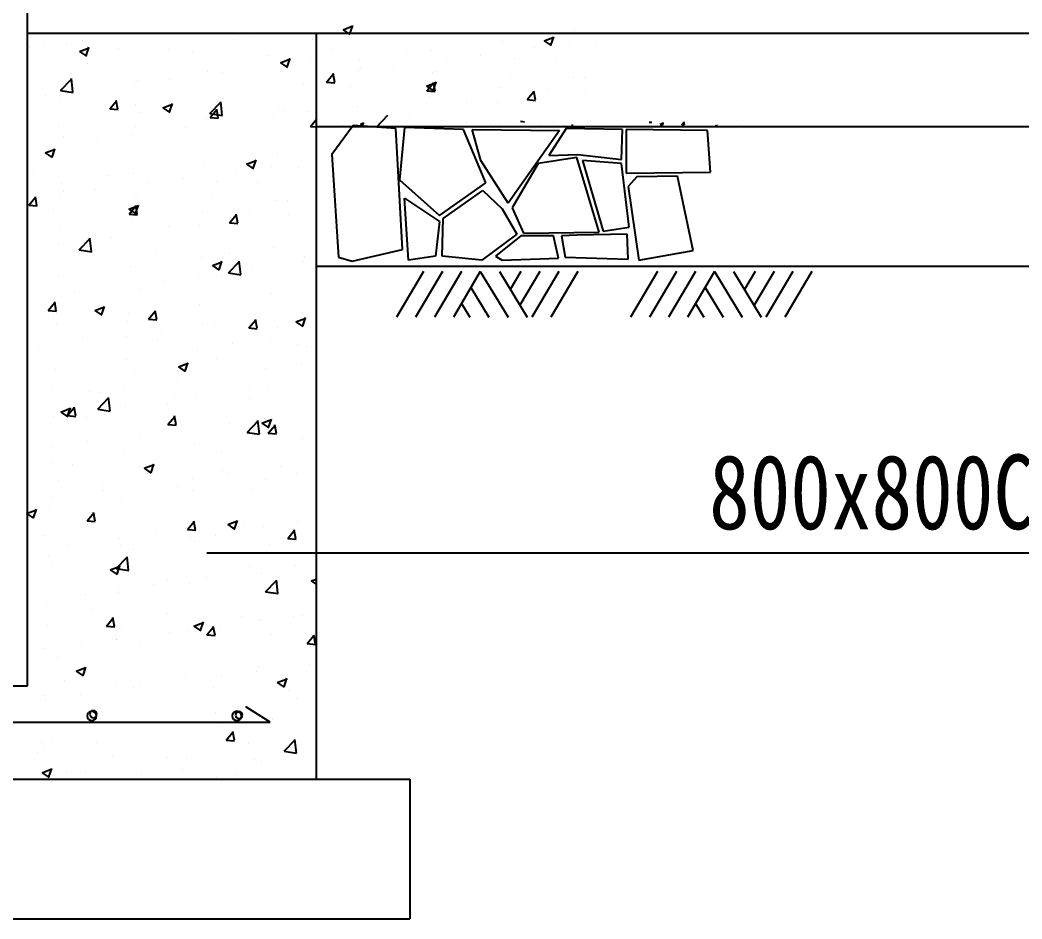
# Model space of a CAD drawing. Extents: x -1427565 to -564030, y -474674 to 219973.
# Drawn here: x -571056 to -569982, y -210844 to -209880 of the extents above; entities that cross this region are included whole.
import ezdxf

# ---------------------------------------------------------------- set-up
doc = ezdxf.new("R2010")
doc.units = 0
doc.header["$LTSCALE"] = 100
doc.header["$MEASUREMENT"] = 0
doc.layers.get('0').update_dxf_attribs({"linetype": 'CONTINUOUS'})
doc.layers.get('DEFPOINTS').update_dxf_attribs({"linetype": 'CONTINUOUS'})
doc.layers.add('INSERT', color=7, linetype='CONTINUOUS')
doc.layers.add('TEXT', color=7, linetype='CONTINUOUS')
doc.styles.get("Standard").update_dxf_attribs({"font": 'simsun.ttf'})

msp = doc.modelspace()

# ---------------------------------------------------------------- linework, layer by layer
at = {"color": 30}
for p, q in [((-571047.8, -210594.5, -891.4), (-571047.8, -209064.5, -891.4)), ((-571227.8, -210594.5, -891.4), (-571047.8, -210594.5, -891.4))]:
    msp.add_line(p, q, dxfattribs=at)
at = {"color": 7}
for p, q in [((-571047.8, -209894.5, -891.4), (-565223.7, -209894.5, -891.4)), ((-571047.8, -209894.5, -891.4), (-570737.8, -209894.5, -891.4)), ((-570737.8, -210694.5, -891.4), (-570737.8, -209894.5, -891.4)), ((-570737.8, -209994.5, -891.4), (-565223.7, -209994.5, -891.4)), ((-570737.8, -210144.5, -891.4), (-565223.7, -210144.5, -891.4)), ((-570855.5, -210451.8, -891.4), (-569373.3, -210451.8, -891.4)), ((-571637.8, -210694.5, -891.4), (-570637.8, -210694.5, -891.4)), ((-570637.8, -210694.5, -891.4), (-570637.8, -210844.5, -891.4)), ((-571637.8, -210844.5, -891.4), (-570637.8, -210844.5, -891.4))]:
    msp.add_line(p, q, dxfattribs=at)
at = {"color": 2}
for p, q in [((-570902, -209894.6, -891.4), (-570902, -209894.6, -891.4)), ((-570709.4, -209890.8, -891.4), (-570698.9, -209886.8, -891.4)), ((-570709.4, -209890.8, -891.4), (-570702, -209895.9, -891.4)), ((-570702.1, -209895.4, -891.4), (-570699.1, -209886.4, -891.4)), ((-570461, -209892.1, -891.4), (-570461, -209892.1, -891.4)), ((-571005.4, -209905.8, -891.4), (-571005.4, -209905.8, -891.4)), ((-570988.8, -209901.9, -891.4), (-570988.8, -209901.9, -891.4)), ((-570928.4, -209895.2, -891.4), (-570928.4, -209895.2, -891.4)), ((-570822, -209898, -891.4), (-570822, -209898, -891.4)), ((-570808.8, -209896.5, -891.4), (-570808.8, -209896.5, -891.4)), ((-570741.9, -209901.4, -891.4), (-570741.9, -209901.4, -891.4)), ((-570538.9, -209903.3, -891.4), (-570538.9, -209903.3, -891.4)), ((-570493.9, -209902.9, -891.4), (-570483.4, -209898.8, -891.4)), ((-570493.9, -209902.9, -891.4), (-570486.4, -209907.9, -891.4)), ((-570486.6, -209907.4, -891.4), (-570483.5, -209898.4, -891.4)), ((-570466.6, -209905, -891.4), (-570466.6, -209905, -891.4)), ((-571045.6, -209909.4, -891.4), (-571045.6, -209909.4, -891.4)), ((-571030.6, -209908, -891.4), (-571030.6, -209908, -891.4)), ((-570992.1, -209914.1, -891.4), (-570981.6, -209910.1, -891.4)), ((-570992.1, -209914.1, -891.4), (-570984.6, -209919.2, -891.4)), ((-570984.8, -209918.7, -891.4), (-570981.8, -209909.7, -891.4)), ((-570950.5, -209911.4, -891.4), (-570950.5, -209911.4, -891.4)), ((-570896.3, -209911.6, -891.4), (-570896.3, -209911.6, -891.4)), ((-570870.4, -209914.8, -891.4), (-570870.4, -209914.8, -891.4)), ((-570722, -209912.1, -891.4), (-570722, -209912.1, -891.4)), ((-570641.9, -209915.4, -891.4), (-570641.9, -209915.4, -891.4)), ((-570614.7, -209912.9, -891.4), (-570614.7, -209912.9, -891.4)), ((-570504.1, -209910, -891.4), (-570504.1, -209910, -891.4)), ((-570438.5, -209906.5, -891.4), (-570438.5, -209906.5, -891.4)), ((-570983.8, -209926.6, -891.4), (-570983.8, -209926.6, -891.4)), ((-570790.3, -209918.2, -891.4), (-570790.3, -209918.2, -891.4)), ((-570776.5, -209926.2, -891.4), (-570766, -209922.1, -891.4)), ((-570776.5, -209924.3, -891.4), (-570776.5, -209924.3, -891.4)), ((-570776.5, -209926.2, -891.4), (-570769.1, -209931.2, -891.4)), ((-570769.3, -209930.7, -891.4), (-570766.2, -209921.7, -891.4)), ((-570744.4, -209923.7, -891.4), (-570744.4, -209923.7, -891.4)), ((-570691.7, -209923.5, -891.4), (-570691.7, -209923.5, -891.4)), ((-570598.9, -209922.5, -891.4), (-570598.9, -209922.5, -891.4)), ((-570561.8, -209918.8, -891.4), (-570561.8, -209918.8, -891.4)), ((-570526, -209921.5, -891.4), (-570526, -209921.5, -891.4)), ((-570481.8, -209922.2, -891.4), (-570481.8, -209922.2, -891.4)), ((-570854.4, -209935.5, -891.4), (-570854.4, -209935.5, -891.4)), ((-570839.1, -209936.2, -891.4), (-570839.1, -209936.2, -891.4)), ((-570718.4, -209947.3, -891.4), (-570720.1, -209937.9, -891.4)), ((-570693.2, -209934.9, -891.4), (-570693.2, -209934.9, -891.4)), ((-570690.4, -209932.2, -891.4), (-570690.4, -209932.2, -891.4)), ((-570655.7, -209929.9, -891.4), (-570655.7, -209929.9, -891.4)), ((-570613.5, -209936.5, -891.4), (-570613.5, -209936.5, -891.4)), ((-570610.3, -209935.6, -891.4), (-570610.3, -209935.6, -891.4)), ((-571012.2, -209955.9, -891.4), (-571000.5, -209943.7, -891.4)), ((-570999, -209957.6, -891.4), (-571000.7, -209943.3, -891.4)), ((-570933.5, -209948.6, -891.4), (-570933.5, -209948.6, -891.4)), ((-570930.2, -209945.1, -891.4), (-570930.2, -209945.1, -891.4)), ((-570895.9, -209943.7, -891.4), (-570895.9, -209943.7, -891.4)), ((-570727.2, -209947, -891.4), (-570719.9, -209938.4, -891.4)), ((-570727.2, -209947, -891.4), (-570718.2, -209947.8, -891.4)), ((-570619.9, -209951.2, -891.4), (-570609.4, -209947.2, -891.4)), ((-570619.6, -209956.4, -891.4), (-570612.4, -209947.8, -891.4)), ((-570612.6, -209955.8, -891.4), (-570609.6, -209946.7, -891.4)), ((-570610.8, -209956.7, -891.4), (-570612.5, -209947.3, -891.4)), ((-570530.2, -209939, -891.4), (-570530.2, -209939, -891.4)), ((-570462.8, -209942, -891.4), (-570462.8, -209942, -891.4)), ((-570450.1, -209942.4, -891.4), (-570450.1, -209942.4, -891.4)), ((-571012.2, -209955.9, -891.4), (-570998.8, -209958, -891.4)), ((-571007.2, -209955.7, -891.4), (-571007.2, -209955.7, -891.4)), ((-570751.5, -209949, -891.4), (-570751.5, -209949, -891.4)), ((-570701, -209951.5, -891.4), (-570701, -209951.5, -891.4)), ((-570619.9, -209951.2, -891.4), (-570612.4, -209956.3, -891.4)), ((-570619.6, -209956.4, -891.4), (-570610.6, -209957.2, -891.4)), ((-570540.7, -209953.3, -891.4), (-570540.7, -209953.3, -891.4)), ((-570512, -209965.8, -891.4), (-570504.8, -209957.2, -891.4)), ((-570503.2, -209966.1, -891.4), (-570504.9, -209956.7, -891.4)), ((-570490.1, -209954.4, -891.4), (-570490.1, -209954.4, -891.4)), ((-570449.2, -209956.7, -891.4), (-570449.2, -209956.7, -891.4)), ((-571028.2, -209961.1, -891.4), (-571028.2, -209961.1, -891.4)), ((-571011.9, -209967.5, -891.4), (-571011.9, -209967.5, -891.4)), ((-570959.6, -209975.6, -891.4), (-570952.3, -209967, -891.4)), ((-570950.8, -209976, -891.4), (-570952.5, -209966.6, -891.4)), ((-570895.3, -209979.1, -891.4), (-570892.2, -209970, -891.4)), ((-570852.1, -209980.7, -891.4), (-570840.4, -209968.5, -891.4)), ((-570838.9, -209982.4, -891.4), (-570840.6, -209968.1, -891.4)), ((-570839, -209964.1, -891.4), (-570839, -209964.1, -891.4)), ((-570616.5, -209962.9, -891.4), (-570616.5, -209962.9, -891.4)), ((-570577.5, -209969.4, -891.4), (-570577.5, -209969.4, -891.4)), ((-570543.6, -209969.1, -891.4), (-570543.6, -209969.1, -891.4)), ((-570512, -209965.8, -891.4), (-570503, -209966.6, -891.4)), ((-570506.1, -209964.2, -891.4), (-570506.1, -209964.2, -891.4)), ((-570959.6, -209975.6, -891.4), (-570950.6, -209976.4, -891.4)), ((-570931.9, -209970.9, -891.4), (-570931.9, -209970.9, -891.4)), ((-570926.5, -209979.1, -891.4), (-570926.5, -209979.1, -891.4)), ((-570902.6, -209974.5, -891.4), (-570892.1, -209970.5, -891.4)), ((-570902.6, -209974.5, -891.4), (-570895.1, -209979.6, -891.4)), ((-570852.1, -209980.7, -891.4), (-570838.7, -209982.8, -891.4)), ((-570852, -209985, -891.4), (-570844.8, -209976.4, -891.4)), ((-570851.8, -209974.3, -891.4), (-570851.8, -209974.3, -891.4)), ((-570843.2, -209985.4, -891.4), (-570844.9, -209976, -891.4)), ((-570778.3, -209974.2, -891.4), (-570778.3, -209974.2, -891.4)), ((-570771.7, -209977.6, -891.4), (-570771.7, -209977.6, -891.4)), ((-570746.3, -209978, -891.4), (-570746.3, -209978, -891.4)), ((-570693.5, -209973.4, -891.4), (-570693.5, -209973.4, -891.4)), ((-570856.2, -209985.5, -891.4), (-570856.2, -209985.5, -891.4)), ((-570852, -209985, -891.4), (-570843, -209985.8, -891.4)), ((-570783.9, -209982.9, -891.4), (-570783.9, -209982.9, -891.4)), ((-570744.4, -209994.5, -891.4), (-570737.8, -209986.6, -891.4)), ((-570695.2, -209989.1, -891.4), (-570695.2, -209989.1, -891.4)), ((-570690.6, -209992.1, -2033.6), (-570687.2, -209990.8, -2033.6)), ((-570688.3, -209993.3, -2033.6), (-570687.4, -209990.4, -2033.6)), ((-570675.3, -209990.7, -2033.6), (-570675.3, -209990.7, -2033.6)), ((-570673.1, -209994.8, -891.4), (-570661.4, -209982.6, -891.4)), ((-570665, -209984.4, -891.4), (-570665, -209984.4, -891.4)), ((-570638.3, -209981.6, -891.4), (-570638.3, -209981.6, -891.4)), ((-570607.7, -209989.7, -2033.6), (-570607.7, -209989.7, -2033.6)), ((-570603.4, -209988.7, -2033.6), (-570603.4, -209988.7, -2033.6)), ((-570577.4, -209989.8, -2033.6), (-570577.4, -209989.8, -2033.6)), ((-570551.4, -209990.9, -2033.6), (-570551.4, -209990.9, -2033.6)), ((-570534.4, -209989.7, -2033.6), (-570534.4, -209989.7, -2033.6)), ((-570519.1, -209988.9, -2033.6), (-570514.8, -209989.6, -2033.6)), ((-570483.4, -209988.9, -2033.6), (-570483.4, -209988.9, -2033.6)), ((-570444.3, -209988.8, -2033.6), (-570444.3, -209988.8, -2033.6)), ((-570412.1, -209991.2, -2033.6), (-570412.1, -209991.2, -2033.6)), ((-570393.7, -209988.7, -2033.6), (-570393.7, -209988.7, -2033.6)), ((-570384, -209991.5, -2033.6), (-570384, -209991.5, -2033.6)), ((-570381.3, -209989.8, -2033.6), (-570378.4, -209990.1, -2033.6)), ((-570369.4, -209992, -2033.6), (-570366, -209990.7, -2033.6)), ((-570367.1, -209993.2, -2033.6), (-570366.2, -209990.3, -2033.6)), ((-570359.4, -209988.4, -2033.6), (-570359.4, -209988.4, -2033.6)), ((-570346.3, -209992.9, -2033.6), (-570344, -209990.1, -2033.6)), ((-570343.5, -209992.7, -2033.6), (-570344.1, -209989.7, -2033.6)), ((-570340.4, -209991.3, -2033.6), (-570340.4, -209991.3, -2033.6)), ((-571014, -209994.1, -891.4), (-571014, -209994.1, -891.4)), ((-570932, -209995.1, -891.4), (-570932, -209995.1, -891.4)), ((-570878.6, -209995.4, -891.4), (-570878.6, -209995.4, -891.4)), ((-570744.4, -209994.5, -891.4), (-570737.8, -209995, -891.4)), ((-570732.7, -209994, -891.4), (-570732.7, -209994, -891.4)), ((-570698.6, -209993.7, -2033.6), (-570721.5, -210024.8, -2033.6)), ((-570709.9, -209993, -2033.6), (-570709.9, -209993, -2033.6)), ((-570652.9, -209996.8, -2033.6), (-570698.6, -209993.7, -2033.6)), ((-570693.8, -209993.2, -2033.6), (-570693.8, -209993.2, -2033.6)), ((-570690.6, -209992.1, -2033.6), (-570688.2, -209993.7, -2033.6)), ((-570671.7, -209991.7, -891.4), (-570671.7, -209991.7, -891.4)), ((-570645.7, -210126.6, -2033.6), (-570652.9, -209996.8, -2033.6)), ((-570643.6, -209995.7, -2033.6), (-570648.8, -210051.8, -2033.6)), ((-570580.3, -209997.8, -2033.6), (-570643.6, -209995.7, -2033.6)), ((-570632.7, -209993.1, -2033.6), (-570632.7, -209993.1, -2033.6)), ((-570591.7, -209995.1, -891.4), (-570591.7, -209995.1, -891.4)), ((-570556.4, -210054.9, -2033.6), (-570580.3, -209997.8, -2033.6)), ((-570570.9, -209997.8, -2033.6), (-570477.5, -209998.9, -2033.6)), ((-570561.6, -210031, -2033.6), (-570570.9, -209997.8, -2033.6)), ((-570541.3, -209992.8, -2033.6), (-570541.3, -209992.8, -2033.6)), ((-570477.5, -209998.9, -2033.6), (-570532.5, -210076.7, -2033.6)), ((-570525.3, -209992, -2033.6), (-570525.3, -209992, -2033.6)), ((-570508.7, -209992.6, -2033.6), (-570508.7, -209992.6, -2033.6)), ((-570499.3, -209993.1, -2033.6), (-570499.3, -209993.1, -2033.6)), ((-570470.2, -209996.8, -2033.6), (-570488.9, -210025.8, -2033.6)), ((-570472.8, -209993.7, -2033.6), (-570472.8, -209993.7, -2033.6)), ((-570410, -209997.8, -2033.6), (-570470.2, -209996.8, -2033.6)), ((-570464.6, -209991.9, -891.4), (-570464.6, -209991.9, -891.4)), ((-570464, -209993.8, -2033.6), (-570463.3, -209993, -2033.6)), ((-570463.3, -209993.8, -2033.6), (-570463.4, -209992.6, -2033.6)), ((-570424.3, -209992.8, -2033.6), (-570424.3, -209992.8, -2033.6)), ((-570411, -210030, -2033.6), (-570410, -209997.8, -2033.6)), ((-570405.8, -209997.8, -2033.6), (-570405.8, -210044.5, -2033.6)), ((-570318.6, -209998.9, -2033.6), (-570405.8, -209997.8, -2033.6)), ((-570369.4, -209992, -2033.6), (-570367, -209993.6, -2033.6)), ((-570346.3, -209992.9, -2033.6), (-570343.4, -209993.1, -2033.6)), ((-570315.5, -210043.5, -2033.6), (-570318.6, -209998.9, -2033.6)), ((-570309.5, -209993.8, -2033.6), (-570309, -209993.1, -2033.6)), ((-570308.9, -209993.8, -2033.6), (-570309.1, -209992.7, -2033.6)), ((-570283.6, -209991.8, -2033.6), (-570283.6, -209991.8, -2033.6)), ((-571009, -210005.6, -891.4), (-571009, -210005.6, -891.4)), ((-570973, -210007.8, -891.4), (-570973, -210007.8, -891.4)), ((-570935.4, -210002.8, -891.4), (-570935.4, -210002.8, -891.4)), ((-571028.6, -210022.9, -891.4), (-571018.1, -210018.9, -891.4)), ((-571028.6, -210022.9, -891.4), (-571021.1, -210027.9, -891.4)), ((-571021.3, -210027.5, -891.4), (-571018.3, -210018.4, -891.4)), ((-570813, -210034.9, -891.4), (-570802.5, -210030.9, -891.4)), ((-570805.8, -210039.5, -891.4), (-570802.7, -210030.4, -891.4)), ((-570780.2, -210024.1, -891.4), (-570780.2, -210024.1, -891.4)), ((-570721.5, -210024.8, -2033.6), (-570714.2, -210134.9, -2033.6)), ((-570532.5, -210076.7, -2033.6), (-570561.6, -210031, -2033.6)), ((-570500.3, -210034.2, -2033.6), (-570528.3, -210081.9, -2033.6)), ((-570458.8, -210027.9, -2033.6), (-570500.3, -210034.2, -2033.6)), ((-570488.9, -210025.8, -2033.6), (-570457.7, -210024.8, -2033.6)), ((-570434.9, -210107.9, -2033.6), (-570458.8, -210027.9, -2033.6)), ((-570457.7, -210024.8, -2033.6), (-570411, -210030, -2033.6)), ((-570452.6, -210031, -2033.6), (-570430.7, -210106.8, -2033.6)), ((-570411, -210034.2, -2033.6), (-570452.6, -210031, -2033.6)), ((-570402.7, -210102.7, -2033.6), (-570411, -210034.2, -2033.6)), ((-571041.2, -210044.1, -891.4), (-571041.2, -210044.1, -891.4)), ((-570933.8, -210045, -891.4), (-570933.8, -210045, -891.4)), ((-570858.1, -210035.4, -891.4), (-570858.1, -210035.4, -891.4)), ((-570823.3, -210042.1, -891.4), (-570823.3, -210042.1, -891.4)), ((-570813, -210034.9, -891.4), (-570805.6, -210040, -891.4)), ((-570785.8, -210037.1, -891.4), (-570785.8, -210037.1, -891.4)), ((-570757.7, -210038.5, -891.4), (-570757.7, -210038.5, -891.4)), ((-570405.8, -210044.5, -2033.6), (-570315.5, -210043.5, -2033.6)), ((-571010.8, -210055.6, -891.4), (-571010.8, -210055.6, -891.4)), ((-570961.1, -210047.5, -891.4), (-570961.1, -210047.5, -891.4)), ((-570918.1, -210054.5, -891.4), (-570918.1, -210054.5, -891.4)), ((-570881, -210050.9, -891.4), (-570881, -210050.9, -891.4)), ((-570845.2, -210053.6, -891.4), (-570845.2, -210053.6, -891.4)), ((-570800.9, -210054.3, -891.4), (-570800.9, -210054.3, -891.4)), ((-570648.8, -210051.8, -2033.6), (-570606.2, -210090.2, -2033.6)), ((-570606.2, -210090.2, -2033.6), (-570556.4, -210054.9, -2033.6)), ((-570394.4, -210048.7, -2033.6), (-570403.8, -210059.1, -2033.6)), ((-570350.8, -210047.7, -2033.6), (-570394.4, -210048.7, -2033.6)), ((-570334.2, -210127.6, -2033.6), (-570350.8, -210047.7, -2033.6)), ((-571009.5, -210064.3, -891.4), (-571009.5, -210064.3, -891.4)), ((-570974.9, -210062, -891.4), (-570974.9, -210062, -891.4)), ((-570602.1, -210093.3, -2033.6), (-570559.5, -210063.2, -2033.6)), ((-570559.5, -210063.2, -2033.6), (-570538.7, -210083, -2033.6)), ((-570403.8, -210059.1, -2033.6), (-570392.3, -210138, -2033.6)), ((-571046.4, -210079, -891.4), (-571039.1, -210070.4, -891.4)), ((-571037.6, -210079.4, -891.4), (-571039.3, -210070, -891.4)), ((-571012.4, -210067, -891.4), (-571012.4, -210067, -891.4)), ((-570932.7, -210068.6, -891.4), (-570932.7, -210068.6, -891.4)), ((-570929.5, -210067.7, -891.4), (-570929.5, -210067.7, -891.4)), ((-570849.4, -210071.1, -891.4), (-570849.4, -210071.1, -891.4)), ((-570782, -210074.1, -891.4), (-570782, -210074.1, -891.4)), ((-570769.3, -210074.4, -891.4), (-570769.3, -210074.4, -891.4)), ((-570643.6, -210071.5, -2033.6), (-570606.2, -210096.5, -2033.6)), ((-570639.4, -210138, -2033.6), (-570643.6, -210071.5, -2033.6)), ((-571046.4, -210079, -891.4), (-571037.4, -210079.8, -891.4)), ((-571020.2, -210083.6, -891.4), (-571020.2, -210083.6, -891.4)), ((-570939.1, -210083.3, -891.4), (-570928.6, -210079.3, -891.4)), ((-570939.1, -210083.3, -891.4), (-570931.6, -210088.3, -891.4)), ((-570938.8, -210088.5, -891.4), (-570931.5, -210079.8, -891.4)), ((-570931.8, -210087.9, -891.4), (-570928.7, -210078.8, -891.4)), ((-570930, -210088.8, -891.4), (-570931.7, -210079.4, -891.4)), ((-570859.9, -210085.3, -891.4), (-570859.9, -210085.3, -891.4)), ((-570809.3, -210086.5, -891.4), (-570809.3, -210086.5, -891.4)), ((-570538.7, -210083, -2033.6), (-570523.2, -210110, -2033.6)), ((-570528.3, -210081.9, -2033.6), (-570515.9, -210108.9, -2033.6)), ((-570938.8, -210088.5, -891.4), (-570929.8, -210089.2, -891.4)), ((-570935.7, -210094.9, -891.4), (-570935.7, -210094.9, -891.4)), ((-570831.2, -210097.9, -891.4), (-570823.9, -210089.3, -891.4)), ((-570831.2, -210097.9, -891.4), (-570822.2, -210098.7, -891.4)), ((-570825.2, -210096.3, -891.4), (-570825.2, -210096.3, -891.4)), ((-570822.4, -210098.2, -891.4), (-570824.1, -210088.8, -891.4)), ((-570768.4, -210088.8, -891.4), (-570768.4, -210088.8, -891.4)), ((-570606.2, -210096.5, -2033.6), (-570610.4, -210133.8, -2033.6)), ((-570603.1, -210133.8, -2033.6), (-570602.1, -210093.3, -2033.6)), ((-571012.7, -210105.5, -891.4), (-571012.7, -210105.5, -891.4)), ((-570896.7, -210101.5, -891.4), (-570896.7, -210101.5, -891.4)), ((-570862.8, -210101.2, -891.4), (-570862.8, -210101.2, -891.4)), ((-570515.9, -210108.9, -2033.6), (-570434.9, -210107.9, -2033.6)), ((-570430.7, -210106.8, -2033.6), (-570402.7, -210102.7, -2033.6)), ((-570992.3, -210126.8, -891.4), (-570980.6, -210114.7, -891.4)), ((-570984.2, -210116.5, -891.4), (-570984.2, -210116.5, -891.4)), ((-570979.1, -210128.5, -891.4), (-570980.8, -210114.3, -891.4)), ((-570957.5, -210113.7, -891.4), (-570957.5, -210113.7, -891.4)), ((-570523.2, -210110, -2033.6), (-570560.5, -210138, -2033.6)), ((-570519, -210112, -2033.6), (-570546, -210133.8, -2033.6)), ((-570483.7, -210112, -2033.6), (-570519, -210112, -2033.6)), ((-570478.5, -210135.9, -2033.6), (-570483.7, -210112, -2033.6)), ((-570458.8, -210111, -2033.6), (-570475.4, -210112, -2033.6)), ((-570475.4, -210112, -2033.6), (-570471.2, -210134.9, -2033.6)), ((-570404.8, -210110, -2033.6), (-570458.8, -210111, -2033.6)), ((-570403.8, -210136.9, -2033.6), (-570404.8, -210110, -2033.6)), ((-571014.3, -210121.2, -891.4), (-571014.3, -210121.2, -891.4)), ((-570992.3, -210126.8, -891.4), (-570978.9, -210128.9, -891.4)), ((-570990.9, -210123.8, -891.4), (-570990.9, -210123.8, -891.4)), ((-570910.9, -210127.2, -891.4), (-570910.9, -210127.2, -891.4)), ((-570830.8, -210130.5, -891.4), (-570830.8, -210130.5, -891.4)), ((-570783.8, -210124, -891.4), (-570783.8, -210124, -891.4)), ((-570699.7, -210139, -2033.6), (-570645.7, -210126.6, -2033.6)), ((-570392.3, -210138, -2033.6), (-570334.2, -210127.6, -2033.6)), ((-570861.7, -210135.3, -891.4), (-570861.7, -210135.3, -891.4)), ((-570849.5, -210143.7, -891.4), (-570839, -210139.7, -891.4)), ((-570842.3, -210148.3, -891.4), (-570839.2, -210139.2, -891.4)), ((-570832.2, -210151.7, -891.4), (-570820.5, -210139.5, -891.4)), ((-570819, -210153.3, -891.4), (-570820.7, -210139.1, -891.4)), ((-570752, -210139, -891.4), (-570752, -210139, -891.4)), ((-570750.7, -210133.9, -891.4), (-570750.7, -210133.9, -891.4)), ((-570714.2, -210134.9, -2033.6), (-570699.7, -210139, -2033.6)), ((-570610.4, -210133.8, -2033.6), (-570639.4, -210138, -2033.6)), ((-570560.5, -210138, -2033.6), (-570603.1, -210133.8, -2033.6)), ((-570546, -210133.8, -2033.6), (-570538.7, -210138, -2033.6)), ((-570538.7, -210138, -2033.6), (-570478.5, -210135.9, -2033.6)), ((-570471.2, -210134.9, -2033.6), (-570403.8, -210136.9, -2033.6)), ((-570937.5, -210144.9, -891.4), (-570937.5, -210144.9, -891.4)), ((-570849.5, -210143.7, -891.4), (-570842.1, -210148.7, -891.4)), ((-570832.2, -210151.7, -891.4), (-570818.9, -210153.7, -891.4)), ((-570807.9, -210148, -891.4), (-570807.9, -210148, -891.4)), ((-571014.5, -210155.4, -891.4), (-571014.5, -210155.4, -891.4)), ((-570902.2, -210160.4, -891.4), (-570902.2, -210160.4, -891.4)), ((-570864.7, -210155.4, -891.4), (-570864.7, -210155.4, -891.4)), ((-570839.4, -210154, -891.4), (-570839.4, -210154, -891.4)), ((-570997, -210172.9, -891.4), (-570997, -210172.9, -891.4)), ((-570926.9, -210169, -891.4), (-570926.9, -210169, -891.4)), ((-570785.6, -210173.9, -891.4), (-570785.6, -210173.9, -891.4)), ((-571025.5, -210191.9, -891.4), (-571018.3, -210183.3, -891.4)), ((-571016.8, -210192.2, -891.4), (-571018.5, -210182.8, -891.4)), ((-571014.4, -210184, -891.4), (-571014.4, -210184, -891.4)), ((-571025.5, -210191.9, -891.4), (-571016.6, -210192.7, -891.4)), ((-570975.6, -210192.1, -891.4), (-570965.1, -210188, -891.4)), ((-570975.6, -210192.1, -891.4), (-570968.1, -210197.1, -891.4)), ((-570968.3, -210196.7, -891.4), (-570965.2, -210187.6, -891.4)), ((-570939.3, -210194.8, -891.4), (-570939.3, -210194.8, -891.4)), ((-570918, -210201.3, -891.4), (-570910.7, -210192.7, -891.4)), ((-570909.2, -210201.6, -891.4), (-570910.9, -210192.2, -891.4)), ((-570863.5, -210185.2, -891.4), (-570863.5, -210185.2, -891.4)), ((-570752.6, -210194.6, -891.4), (-570752.6, -210194.6, -891.4)), ((-571020.1, -210200.4, -891.4), (-571020.1, -210200.4, -891.4)), ((-571016.3, -210205.4, -891.4), (-571016.3, -210205.4, -891.4)), ((-570940.1, -210203.8, -891.4), (-570940.1, -210203.8, -891.4)), ((-570918, -210201.3, -891.4), (-570909, -210202.1, -891.4)), ((-570810.4, -210210.7, -891.4), (-570803.1, -210202.1, -891.4)), ((-570801.6, -210211, -891.4), (-570803.3, -210201.6, -891.4)), ((-570760, -210204.1, -891.4), (-570749.5, -210200.1, -891.4)), ((-570760, -210204.1, -891.4), (-570752.5, -210209.1, -891.4)), ((-570752.7, -210208.7, -891.4), (-570749.7, -210199.6, -891.4)), ((-570904.2, -210214.6, -891.4), (-570904.2, -210214.6, -891.4)), ((-570860, -210207.2, -891.4), (-570860, -210207.2, -891.4)), ((-570847.3, -210207.1, -891.4), (-570847.3, -210207.1, -891.4)), ((-570810.4, -210210.7, -891.4), (-570801.4, -210211.5, -891.4)), ((-570779.9, -210210.6, -891.4), (-570779.9, -210210.6, -891.4)), ((-570988.5, -210220.6, -891.4), (-570988.5, -210220.6, -891.4)), ((-570941.7, -210219.5, -891.4), (-570941.7, -210219.5, -891.4)), ((-570908.4, -210224, -891.4), (-570908.4, -210224, -891.4)), ((-570828.4, -210227.3, -891.4), (-570828.4, -210227.3, -891.4)), ((-570787.5, -210223.9, -891.4), (-570787.5, -210223.9, -891.4)), ((-571036.4, -210232, -891.4), (-571036.4, -210232, -891.4)), ((-570865.4, -210235.1, -891.4), (-570865.4, -210235.1, -891.4)), ((-570758.2, -210228.5, -891.4), (-570758.2, -210228.5, -891.4)), ((-570748.3, -210230.7, -891.4), (-570748.3, -210230.7, -891.4)), ((-570941.1, -210244.7, -891.4), (-570941.1, -210244.7, -891.4)), ((-570886, -210252.5, -891.4), (-570875.5, -210248.4, -891.4)), ((-570878.7, -210257.1, -891.4), (-570875.7, -210248, -891.4)), ((-570845.6, -210243.5, -891.4), (-570845.6, -210243.5, -891.4)), ((-570754.5, -210248.9, -891.4), (-570754.5, -210248.9, -891.4)), ((-571018.1, -210255.3, -891.4), (-571018.1, -210255.3, -891.4)), ((-570933.1, -210258.5, -891.4), (-570933.1, -210258.5, -891.4)), ((-570886, -210252.5, -891.4), (-570878.6, -210257.5, -891.4)), ((-570792.1, -210253.8, -891.4), (-570792.1, -210253.8, -891.4)), ((-570886.8, -210266.3, -891.4), (-570886.8, -210266.3, -891.4)), ((-571020.6, -210273.5, -891.4), (-571020.6, -210273.5, -891.4)), ((-570981.2, -210278.7, -891.4), (-570981.2, -210278.7, -891.4)), ((-570969.9, -210280, -891.4), (-570969.9, -210280, -891.4)), ((-570943.6, -210273.8, -891.4), (-570943.6, -210273.8, -891.4)), ((-570809.7, -210276.4, -891.4), (-570809.7, -210276.4, -891.4)), ((-570789.3, -210273.8, -891.4), (-570789.3, -210273.8, -891.4)), ((-570972.4, -210297.8, -891.4), (-570960.7, -210285.6, -891.4)), ((-570959.2, -210299.4, -891.4), (-570960.9, -210285.2, -891.4)), ((-570897.2, -210291.4, -891.4), (-570897.2, -210291.4, -891.4)), ((-570889.8, -210283.4, -891.4), (-570889.8, -210283.4, -891.4)), ((-570867.2, -210285.1, -891.4), (-570867.2, -210285.1, -891.4)), ((-570809.8, -210286.8, -891.4), (-570809.8, -210286.8, -891.4)), ((-571012.1, -210300.9, -891.4), (-571001.6, -210296.8, -891.4)), ((-571012.1, -210300.9, -891.4), (-571004.6, -210305.9, -891.4)), ((-571004.8, -210305.4, -891.4), (-571001.7, -210296.4, -891.4)), ((-571004.7, -210304.7, -891.4), (-570997.5, -210296.1, -891.4)), ((-570995.9, -210305, -891.4), (-570997.7, -210295.6, -891.4)), ((-570972.4, -210297.8, -891.4), (-570959.1, -210299.8, -891.4)), ((-570943, -210294.7, -891.4), (-570943, -210294.7, -891.4)), ((-571020, -210305.2, -891.4), (-571020, -210305.2, -891.4)), ((-571004.7, -210304.7, -891.4), (-570995.8, -210305.5, -891.4)), ((-570984.7, -210306.5, -891.4), (-570984.7, -210306.5, -891.4)), ((-570897.1, -210314.1, -891.4), (-570889.9, -210305.5, -891.4)), ((-570888.4, -210314.4, -891.4), (-570890.1, -210305, -891.4)), ((-570831.5, -210313, -891.4), (-570831.5, -210313, -891.4)), ((-570812.3, -210322.6, -891.4), (-570800.6, -210310.4, -891.4)), ((-570799.1, -210324.3, -891.4), (-570800.8, -210310, -891.4)), ((-570796.5, -210312.9, -891.4), (-570786, -210308.8, -891.4)), ((-570796.5, -210312.9, -891.4), (-570789, -210317.9, -891.4)), ((-570794, -210308, -891.4), (-570794, -210308, -891.4)), ((-570789.2, -210317.4, -891.4), (-570786.2, -210308.4, -891.4)), ((-570897.1, -210314.1, -891.4), (-570888.2, -210314.9, -891.4)), ((-570812.3, -210322.6, -891.4), (-570799, -210324.7, -891.4)), ((-570791.1, -210323.7, -891.4), (-570791.1, -210323.7, -891.4)), ((-570789.6, -210323.5, -891.4), (-570782.3, -210314.9, -891.4)), ((-570789.6, -210323.5, -891.4), (-570780.6, -210324.3, -891.4)), ((-570780.8, -210323.9, -891.4), (-570782.5, -210314.5, -891.4)), ((-570983.1, -210332.9, -891.4), (-570983.1, -210332.9, -891.4)), ((-570926.3, -210325.4, -891.4), (-570926.3, -210325.4, -891.4)), ((-570869, -210335, -891.4), (-570869, -210335, -891.4)), ((-570752.4, -210328.9, -891.4), (-570752.4, -210328.9, -891.4)), ((-571020.6, -210337.9, -891.4), (-571020.6, -210337.9, -891.4)), ((-570944.8, -210344.6, -891.4), (-570944.8, -210344.6, -891.4)), ((-570839.9, -210343.9, -891.4), (-570839.9, -210343.9, -891.4)), ((-571021.8, -210355.2, -891.4), (-571021.8, -210355.2, -891.4)), ((-570999.1, -210356.7, -891.4), (-570999.1, -210356.7, -891.4)), ((-570915.2, -210365.8, -891.4), (-570912.2, -210356.8, -891.4)), ((-570927.4, -210359, -891.4), (-570927.4, -210359, -891.4)), ((-570922.5, -210361.2, -891.4), (-570912, -210357.2, -891.4)), ((-570922.5, -210361.2, -891.4), (-570915.1, -210366.3, -891.4)), ((-570919, -210360.1, -891.4), (-570919, -210360.1, -891.4)), ((-570839, -210363.5, -891.4), (-570839, -210363.5, -891.4)), ((-570833.4, -210367.2, -891.4), (-570833.4, -210367.2, -891.4)), ((-570776.6, -210359.7, -891.4), (-570776.6, -210359.7, -891.4)), ((-570758.9, -210366.8, -891.4), (-570758.9, -210366.8, -891.4)), ((-571014.8, -210374, -891.4), (-571014.8, -210374, -891.4)), ((-570967.5, -210376.8, -891.4), (-570967.5, -210376.8, -891.4)), ((-570871, -210372.1, -891.4), (-570871, -210372.1, -891.4)), ((-570792.9, -210373.7, -891.4), (-570792.9, -210373.7, -891.4)), ((-570965.7, -210384.6, -891.4), (-570965.7, -210384.6, -891.4)), ((-570887.4, -210380.2, -891.4), (-570887.4, -210380.2, -891.4)), ((-570870.8, -210384.9, -891.4), (-570870.8, -210384.9, -891.4)), ((-570807.3, -210383.6, -891.4), (-570807.3, -210383.6, -891.4)), ((-571022.5, -210392.1, -891.4), (-571022.5, -210392.1, -891.4)), ((-570946.6, -210394.5, -891.4), (-570946.6, -210394.5, -891.4)), ((-571048.6, -210409.6, -891.4), (-571038.1, -210405.6, -891.4)), ((-571048.6, -210409.6, -891.4), (-571041.1, -210414.7, -891.4)), ((-571041.3, -210414.2, -891.4), (-571038.2, -210405.1, -891.4)), ((-571023.6, -210405.1, -891.4), (-571023.6, -210405.1, -891.4)), ((-570983.9, -210417.5, -891.4), (-570976.7, -210408.9, -891.4)), ((-570975.1, -210417.9, -891.4), (-570976.9, -210408.5, -891.4)), ((-570983.9, -210417.5, -891.4), (-570975, -210418.3, -891.4)), ((-570876.3, -210426.9, -891.4), (-570869.1, -210418.3, -891.4)), ((-570867.5, -210427.3, -891.4), (-570869.3, -210417.9, -891.4)), ((-570833, -210421.6, -891.4), (-570822.5, -210417.6, -891.4)), ((-570825.7, -210426.2, -891.4), (-570822.7, -210417.2, -891.4)), ((-570816.1, -210418.9, -891.4), (-570816.1, -210418.9, -891.4)), ((-570758.6, -210418.4, -891.4), (-570758.6, -210418.4, -891.4)), ((-570910.5, -210431.3, -891.4), (-570910.5, -210431.3, -891.4)), ((-570876.3, -210426.9, -891.4), (-570867.4, -210427.7, -891.4)), ((-570872.9, -210426.4, -891.4), (-570872.9, -210426.4, -891.4)), ((-570833, -210421.6, -891.4), (-570825.5, -210426.7, -891.4)), ((-570794.8, -210423.6, -891.4), (-570794.8, -210423.6, -891.4)), ((-570768.7, -210436.4, -891.4), (-570761.5, -210427.7, -891.4)), ((-570760, -210436.7, -891.4), (-570761.7, -210427.3, -891.4)), ((-571029, -210432.9, -891.4), (-571029, -210432.9, -891.4)), ((-570948.9, -210436.3, -891.4), (-570948.9, -210436.3, -891.4)), ((-570872.7, -210434.9, -891.4), (-570872.7, -210434.9, -891.4)), ((-570868.8, -210439.7, -891.4), (-570868.8, -210439.7, -891.4)), ((-570846.1, -210433.4, -891.4), (-570846.1, -210433.4, -891.4)), ((-570768.7, -210436.4, -891.4), (-570759.8, -210437.1, -891.4)), ((-571005.2, -210443.8, -891.4), (-571005.2, -210443.8, -891.4)), ((-570948.4, -210444.5, -891.4), (-570948.4, -210444.5, -891.4)), ((-570933.6, -210448.5, -891.4), (-570933.6, -210448.5, -891.4)), ((-570788.7, -210443.1, -891.4), (-570788.7, -210443.1, -891.4)), ((-571025.4, -210455, -891.4), (-571025.4, -210455, -891.4)), ((-571021, -210463.5, -891.4), (-571021, -210463.5, -891.4)), ((-570952.5, -210468.7, -891.4), (-570940.8, -210456.5, -891.4)), ((-570939.3, -210470.4, -891.4), (-570941, -210456.1, -891.4)), ((-570959, -210470, -891.4), (-570948.5, -210466, -891.4)), ((-570959, -210470, -891.4), (-570951.6, -210475.1, -891.4)), ((-570952.5, -210468.7, -891.4), (-570939.2, -210470.8, -891.4)), ((-570951.7, -210474.6, -891.4), (-570948.7, -210465.5, -891.4)), ((-570810.1, -210466.4, -891.4), (-570810.1, -210466.4, -891.4)), ((-570796.6, -210473.6, -891.4), (-570796.6, -210473.6, -891.4)), ((-570760.8, -210465.6, -891.4), (-570760.8, -210465.6, -891.4)), ((-570912.4, -210485.5, -891.4), (-570912.4, -210485.5, -891.4)), ((-570897.6, -210481.4, -891.4), (-570897.6, -210481.4, -891.4)), ((-570874.5, -210484.8, -891.4), (-570874.5, -210484.8, -891.4)), ((-570855.6, -210478, -891.4), (-570855.6, -210478, -891.4)), ((-570792.4, -210493.6, -891.4), (-570780.7, -210481.4, -891.4)), ((-570779.3, -210495.2, -891.4), (-570780.9, -210481, -891.4)), ((-570743.5, -210482, -891.4), (-570737.8, -210479.9, -891.4)), ((-570743.5, -210482, -891.4), (-570737.8, -210485.8, -891.4)), ((-570985.1, -210496.4, -891.4), (-570985.1, -210496.4, -891.4)), ((-570950.2, -210494.4, -891.4), (-570950.2, -210494.4, -891.4)), ((-570949.9, -210490.5, -891.4), (-570949.9, -210490.5, -891.4)), ((-570792.4, -210493.6, -891.4), (-570779.1, -210495.6, -891.4)), ((-571027.3, -210505, -891.4), (-571027.3, -210505, -891.4)), ((-570978.1, -210513, -891.4), (-570978.1, -210513, -891.4)), ((-570898, -210516.4, -891.4), (-570898, -210516.4, -891.4)), ((-570963.1, -210530.4, -891.4), (-570955.9, -210521.7, -891.4)), ((-570954.3, -210530.7, -891.4), (-570956.1, -210521.3, -891.4)), ((-570869.5, -210530.4, -891.4), (-570859, -210526.4, -891.4)), ((-570862.2, -210535, -891.4), (-570859.2, -210525.9, -891.4)), ((-570818, -210519.7, -891.4), (-570818, -210519.7, -891.4)), ((-570800.3, -210524.7, -891.4), (-570800.3, -210524.7, -891.4)), ((-570798.4, -210523.5, -891.4), (-570798.4, -210523.5, -891.4)), ((-570762.7, -210519.8, -891.4), (-570762.7, -210519.8, -891.4)), ((-570752.9, -210518.9, -891.4), (-570752.9, -210518.9, -891.4)), ((-570737.9, -210523.1, -891.4), (-570737.9, -210523.1, -891.4)), ((-571026.5, -210529.7, -891.4), (-571026.5, -210529.7, -891.4)), ((-570963.1, -210530.4, -891.4), (-570954.1, -210531.1, -891.4)), ((-570946.5, -210533.1, -891.4), (-570946.5, -210533.1, -891.4)), ((-570895, -210537.2, -891.4), (-570895, -210537.2, -891.4)), ((-570876.3, -210534.7, -891.4), (-570876.3, -210534.7, -891.4)), ((-570869.5, -210530.4, -891.4), (-570862, -210535.4, -891.4)), ((-570866.4, -210536.5, -891.4), (-570866.4, -210536.5, -891.4)), ((-570855.5, -210539.8, -891.4), (-570848.3, -210531.2, -891.4)), ((-570846.7, -210540.1, -891.4), (-570848.5, -210530.7, -891.4)), ((-570840.3, -210533.9, -891.4), (-570840.3, -210533.9, -891.4)), ((-570989.4, -210549.6, -891.4), (-570989.4, -210549.6, -891.4)), ((-570952.1, -210544.3, -891.4), (-570952.1, -210544.3, -891.4)), ((-570951.8, -210544.7, -891.4), (-570951.8, -210544.7, -891.4)), ((-570927.8, -210548.9, -891.4), (-570927.8, -210548.9, -891.4)), ((-570855.5, -210539.8, -891.4), (-570846.6, -210540.6, -891.4)), ((-570786.3, -210539.9, -891.4), (-570786.3, -210539.9, -891.4)), ((-570747.9, -210549.2, -891.4), (-570740.7, -210540.6, -891.4)), ((-570747.9, -210549.2, -891.4), (-570739, -210550, -891.4)), ((-570739.1, -210549.5, -891.4), (-570740.9, -210540.1, -891.4)), ((-571029.1, -210554.9, -891.4), (-571029.1, -210554.9, -891.4)), ((-571015.3, -210563.9, -891.4), (-571015.3, -210563.9, -891.4)), ((-570745.4, -210571.5, -891.4), (-570745.4, -210571.5, -891.4)), ((-570995.5, -210578.8, -891.4), (-570985, -210574.8, -891.4)), ((-570995.5, -210578.8, -891.4), (-570988.1, -210583.8, -891.4)), ((-570988.2, -210583.4, -891.4), (-570985.2, -210574.3, -891.4)), ((-570802.2, -210578.9, -891.4), (-570802.2, -210578.9, -891.4)), ((-570800.2, -210573.4, -891.4), (-570800.2, -210573.4, -891.4)), ((-571007.9, -210589.2, -891.4), (-571007.9, -210589.2, -891.4)), ((-570927.9, -210592.6, -891.4), (-570927.9, -210592.6, -891.4)), ((-570878.1, -210584.7, -891.4), (-570878.1, -210584.7, -891.4)), ((-570839.7, -210583.9, -891.4), (-570839.7, -210583.9, -891.4)), ((-570780, -210590.8, -891.4), (-570769.4, -210586.8, -891.4)), ((-570780, -210590.8, -891.4), (-570772.5, -210595.8, -891.4)), ((-570772.7, -210595.4, -891.4), (-570769.6, -210586.3, -891.4)), ((-570991.3, -210603.8, -891.4), (-570991.3, -210603.8, -891.4)), ((-570953.9, -210594.3, -891.4), (-570953.9, -210594.3, -891.4)), ((-570934.5, -210596.4, -891.4), (-570934.5, -210596.4, -891.4)), ((-570847.8, -210596, -891.4), (-570847.8, -210596, -891.4)), ((-570767.7, -210599.4, -891.4), (-570767.7, -210599.4, -891.4)), ((-571030.9, -210604.8, -891.4), (-571030.9, -210604.8, -891.4)), ((-571028.8, -210608.8, -891.4), (-571028.8, -210608.8, -891.4)), ((-570759, -210608.4, -891.4), (-570759, -210608.4, -891.4)), ((-570846.5, -210623.4, -891.4), (-570846.5, -210623.4, -891.4)), ((-570802, -210623.4, -891.4), (-570802, -210623.4, -891.4)), ((-570784.8, -210630.6, -891.4), (-570784.8, -210630.6, -891.4)), ((-570841.7, -210638.1, -891.4), (-570841.7, -210638.1, -891.4)), ((-570834.7, -210652.6, -891.4), (-570827.5, -210644, -891.4)), ((-570825.9, -210652.9, -891.4), (-570827.7, -210643.5, -891.4)), ((-571032.7, -210654.8, -891.4), (-571032.7, -210654.8, -891.4)), ((-571021.5, -210653.4, -891.4), (-571021.5, -210653.4, -891.4)), ((-570973.9, -210655.5, -891.4), (-570973.9, -210655.5, -891.4)), ((-570834.7, -210652.6, -891.4), (-570825.7, -210653.4, -891.4)), ((-570810.6, -210656.3, -891.4), (-570810.6, -210656.3, -891.4)), ((-570772.5, -210664.5, -891.4), (-570760.9, -210652.3, -891.4)), ((-570759.4, -210666.2, -891.4), (-570761, -210651.9, -891.4)), ((-571037.2, -210665.9, -891.4), (-571037.2, -210665.9, -891.4)), ((-571030.7, -210663, -891.4), (-571030.7, -210663, -891.4)), ((-570772.5, -210664.5, -891.4), (-570759.2, -210666.6, -891.4)), ((-570957.1, -210669.3, -891.4), (-570957.1, -210669.3, -891.4)), ((-570898.1, -210671.3, -891.4), (-570898.1, -210671.3, -891.4)), ((-570877, -210672.6, -891.4), (-570877, -210672.6, -891.4)), ((-570803.9, -210673.3, -891.4), (-570803.9, -210673.3, -891.4)), ((-570796.9, -210676, -891.4), (-570796.9, -210676, -891.4)), ((-571032, -210687.6, -891.4), (-571021.5, -210683.5, -891.4)), ((-571032, -210687.6, -891.4), (-571024.6, -210692.6, -891.4)), ((-571024.7, -210692.1, -891.4), (-571021.7, -210683.1, -891.4)), ((-571005.5, -210686, -891.4), (-571005.5, -210686, -891.4)), ((-570985.5, -210686.4, -891.4), (-570985.5, -210686.4, -891.4)), ((-570925.5, -210689.4, -891.4), (-570925.5, -210689.4, -891.4)), ((-570881.8, -210684.5, -891.4), (-570881.8, -210684.5, -891.4)), ((-570824.3, -210689.8, -891.4), (-570824.3, -210689.8, -891.4)), ((-570957.5, -210694.1, -891.4), (-570957.5, -210694.1, -891.4)), ((-570845.4, -210692.8, -891.4), (-570845.4, -210692.8, -891.4))]:
    msp.add_line(p, q, dxfattribs=at)
at = {"color": 6}
for p, q in [((-570787.5, -210633.4, -891.4), (-570813.5, -210617.1, -891.4)), ((-571488.2, -210633.4, -891.4), (-570787.5, -210633.4, -891.4))]:
    msp.add_line(p, q, dxfattribs=at)
at = {"color": 7}
for centre, radius, start, end in [((-570978.7, -210626.8, -891.4), 5, 0, 180), ((-570977.1, -210624.9, -548.6), 3.75, 0, 180), ((-570977.1, -210624.9, -548.6), 3.75, 180, 0), ((-570823.3, -210626.8, -891.4), 5, 0, 180), ((-570820.9, -210625.9, -548.6), 3.75, 0, 180), ((-570978.7, -210626.8, -891.4), 5, 180, 0), ((-570823.3, -210626.8, -891.4), 5, 180, 0), ((-570820.9, -210625.9, -548.6), 3.75, 180, 0)]:
    msp.add_arc(centre, radius, start, end, dxfattribs=at)
at = {"layer": 'DEFPOINTS', "color": 0, "linetype": 'BYBLOCK'}
msp.add_point((-570945.8, -210694.5, -891.4), dxfattribs=at)
at = {"layer": 'INSERT', "color": 0}
for p, q in [((-570623.2, -210150.1, -1131.4), (-570652.2, -210199.1, -1131.4)), ((-570602.9, -210150.1, -1131.4), (-570631.8, -210199.1, -1131.4)), ((-570582.6, -210150.1, -1131.4), (-570611.5, -210199.1, -1131.4)), ((-570562.3, -210150.1, -1131.4), (-570591.2, -210199.1, -1131.4)), ((-570562.3, -210150.1, -1131.4), (-570532.5, -210199.1, -1131.4)), ((-570541.8, -210150.1, -1131.4), (-570512.1, -210199.1, -1131.4)), ((-570518.7, -210150.1, -1131.4), (-570530.1, -210169.4, -1131.4)), ((-570498.4, -210150.1, -1131.4), (-570519.8, -210186.3, -1131.4)), ((-570478.1, -210150.1, -1131.4), (-570507, -210199.1, -1131.4)), ((-570457.8, -210150.1, -1131.4), (-570486.7, -210199.1, -1131.4)), ((-570372.3, -210150.1, -1131.4), (-570401.2, -210199.1, -1131.4)), ((-570351.9, -210150.1, -1131.4), (-570380.9, -210199.1, -1131.4)), ((-570331.6, -210150.1, -1131.4), (-570360.5, -210199.1, -1131.4)), ((-570311.3, -210150.1, -1131.4), (-570340.2, -210199.1, -1131.4)), ((-570311.3, -210150.1, -1131.4), (-570281.6, -210199.1, -1131.4)), ((-570290.8, -210150.1, -1131.4), (-570261.1, -210199.1, -1131.4)), ((-570267.8, -210150.1, -1131.4), (-570279.1, -210169.4, -1131.4)), ((-570247.4, -210150.1, -1131.4), (-570268.8, -210186.3, -1131.4)), ((-570227.1, -210150.1, -1131.4), (-570256.1, -210199.1, -1131.4)), ((-570206.8, -210150.1, -1131.4), (-570235.7, -210199.1, -1131.4)), ((-570572.3, -210167.2, -1131.4), (-570553, -210199.1, -1131.4)), ((-570321.4, -210167.2, -1131.4), (-570302, -210199.1, -1131.4)), ((-570582.4, -210184.3, -1131.4), (-570573.5, -210199.1, -1131.4)), ((-570331.5, -210184.3, -1131.4), (-570322.5, -210199.1, -1131.4))]:
    msp.add_line(p, q, dxfattribs=at)

# ---------------------------------------------------------------- texts
at = {"layer": 'TEXT', "width": 0.8}
msp.add_text('800x800C20碎石砼浇捣', height=80, dxfattribs=at).set_placement((-570317, -210426.5, -2259.4))

doc.saveas('drawing.dxf')
